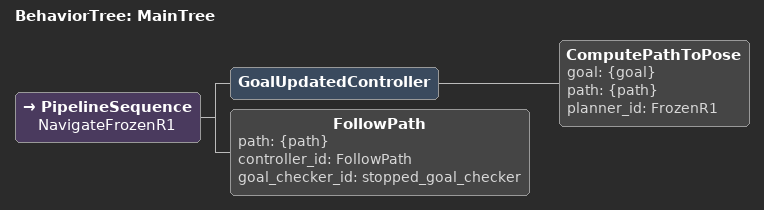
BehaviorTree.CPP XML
<!-- Plan once for each immutable goal. No spin/back-up recovery is permitted. -->
<root main_tree_to_execute="MainTree">
  <BehaviorTree ID="MainTree">
    <PipelineSequence name="NavigateFrozenR1">
      <GoalUpdatedController>
        <ComputePathToPose goal="{goal}" path="{path}" planner_id="FrozenR1"/>
      </GoalUpdatedController>
      <FollowPath path="{path}" controller_id="FollowPath" goal_checker_id="stopped_goal_checker"/>
    </PipelineSequence>
  </BehaviorTree>
</root>
